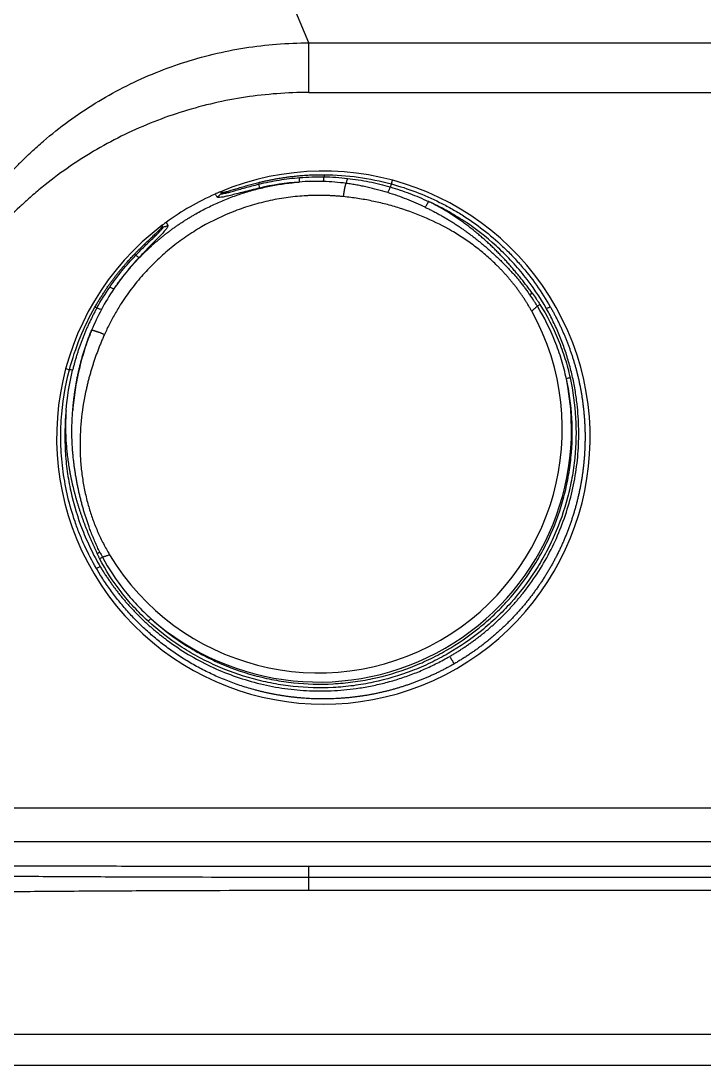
# Model space of a CAD drawing. Header units: inches. Extents: x 0 to 84, y -22 to 124.
# Drawn here: x 34.37 to 39.38, y 1.92 to 9.58 of the extents above; entities that cross this region are included whole.
import ezdxf

# ---------------------------------------------------------------- set-up
doc = ezdxf.new("R2010")
doc.units = ezdxf.units.IN
doc.header["$MEASUREMENT"] = 0
doc.layers.add('1', color=4, linetype='Continuous')
doc.layers.add('GEOMETRY', color=4, linetype='Continuous', lineweight=25)

# ---------------------------------------------------------------- blocks, each defined once
blk = doc.blocks.new('1508202-Salt System Cap')
at = {"layer": 'GEOMETRY'}
for p, q in [((0.4986, 1.8609), (0.506, 1.8884)), ((-1.8884, 0.506), (-1.8609, 0.4986))]:
    blk.add_line(p, q, dxfattribs=at)
for centre, radius, start, end in [((0, 0), 1.955, 127.13935, 112.86), ((0.1542, 1.9549), 0.3554, 333.63136, 340.95591), ((0.5615, 1.824), 0.0729, 149.53504, 168.16942), ((-0.0355, 0.0615), 1.7866, 210.99655, 29.00402), ((-1.8603, 0.426), 0.0726, 71.84546, 90.47622), ((-0.0355, 0.0615), 1.8542, 228.48756, 11.51305), ((1.8495, 0.2312), 0.2117, 101.19916, 108.76359), ((-1.1249, -1.4861), 0.2117, 131.23789, 138.80132)]:
    blk.add_arc(centre, radius, start, end, dxfattribs=at)
for points, knots in [([(-0.4739, 1.8716), (-0.465, 1.8738), (-0.447, 1.8783), (-0.4194, 1.8845), (-0.3908, 1.8905), (-0.3614, 1.8963), (-0.331, 1.9017), (-0.2997, 1.9068), (-0.2674, 1.9114), (-0.2322, 1.9159), (-0.193, 1.9202), (-0.1486, 1.9239), (-0.1001, 1.9269), (-0.0475, 1.9288), (-0.0111, 1.9288), (0.0078, 1.9288)], [0, 0, 0, 0, 0.056335, 0.114449, 0.174341, 0.236013, 0.299464, 0.364694, 0.431702, 0.500489, 0.58363, 0.675154, 0.775058, 0.883342, 1, 1, 1, 1]), ([(0.0078, 1.9288), (0.0074, 1.9285), (0.0069, 1.927), (0.0062, 1.9216), (0.0058, 1.9178), (0.0056, 1.9133)], [0, 0, 0, 0, 0.5, 0.5, 1, 1, 1, 1]), ([(0.0078, 1.9288), (0.0911, 1.9281), (0.1736, 1.922), (0.3372, 1.8994), (0.4183, 1.8829), (0.4986, 1.8609)], [0, 0, 0, 0, 0.5, 0.5, 1, 1, 1, 1]), ([(-1.5357, 1.0905), (-1.5305, 1.0979), (-1.5203, 1.1126), (-1.5045, 1.1344), (-1.4884, 1.156), (-1.4721, 1.1772), (-1.4555, 1.1982), (-1.4386, 1.2189), (-1.4214, 1.2393), (-1.404, 1.2594), (-1.3864, 1.2792), (-1.3684, 1.2988), (-1.3503, 1.318), (-1.3319, 1.3369), (-1.3133, 1.3555), (-1.2944, 1.3738), (-1.2753, 1.3918), (-1.2561, 1.4095), (-1.2366, 1.4268), (-1.2169, 1.4439), (-1.1969, 1.4606), (-1.1768, 1.477), (-1.1566, 1.4931), (-1.1361, 1.5089), (-1.1154, 1.5243), (-1.0946, 1.5395), (-1.0736, 1.5543), (-1.0525, 1.5688), (-1.0312, 1.5829), (-1.0097, 1.5967), (-0.9881, 1.6102), (-0.9664, 1.6234), (-0.9377, 1.6402), (-0.9016, 1.6604), (-0.8579, 1.6833), (-0.8133, 1.7052), (-0.7681, 1.7259), (-0.722, 1.7454), (-0.6753, 1.7638), (-0.6279, 1.7809), (-0.5798, 1.7968), (-0.5312, 1.8113), (-0.4819, 1.8246), (-0.4321, 1.8366), (-0.3818, 1.8472), (-0.331, 1.8564), (-0.2798, 1.8642), (-0.2281, 1.8706), (-0.1935, 1.8737), (-0.1762, 1.8752)], [0, 0, 0, 0, 0.016627, 0.033222, 0.049782, 0.06631, 0.082804, 0.099265, 0.115693, 0.132088, 0.14845, 0.164778, 0.181073, 0.197335, 0.213563, 0.229757, 0.245919, 0.262047, 0.278141, 0.294202, 0.310231, 0.326226, 0.342188, 0.358117, 0.374013, 0.389876, 0.405705, 0.421501, 0.437263, 0.452992, 0.468687, 0.484348, 0.499976, 0.530288, 0.560727, 0.591291, 0.621981, 0.652796, 0.683736, 0.7148, 0.745987, 0.777301, 0.80874, 0.840304, 0.871994, 0.903808, 0.935747, 0.967811, 1, 1, 1, 1]), ([(-0.751, 1.7883), (-0.7488, 1.7878), (-0.7451, 1.7878), (-0.735, 1.7892), (-0.7287, 1.7904), (-0.7132, 1.794), (-0.7041, 1.7963), (-0.6836, 1.8018), (-0.6722, 1.805), (-0.6473, 1.8121), (-0.6335, 1.816), (-0.6047, 1.8242), (-0.5896, 1.8284), (-0.5577, 1.8372), (-0.541, 1.8417), (-0.5071, 1.8505), (-0.4898, 1.8549), (-0.4721, 1.8593)], [0, 0, 0, 0, 0.125, 0.125, 0.25, 0.25, 0.375, 0.375, 0.5, 0.5, 0.625, 0.625, 0.75, 0.75, 0.875, 0.875, 1, 1, 1, 1]), ([(-0.738, 1.7984), (-0.7374, 1.7985), (-0.7362, 1.7985), (-0.7339, 1.7989), (-0.7313, 1.7993), (-0.7284, 1.7999), (-0.7251, 1.8006), (-0.7215, 1.8015), (-0.7175, 1.8025), (-0.7131, 1.8037), (-0.7027, 1.8066), (-0.6835, 1.8122), (-0.6507, 1.8221), (-0.6124, 1.8337), (-0.5778, 1.8438), (-0.5505, 1.8514), (-0.5318, 1.8566), (-0.5128, 1.8616), (-0.4935, 1.8667), (-0.4804, 1.87), (-0.4739, 1.8716)], [0, 0, 0, 0, 0.027695, 0.0552247, 0.0826249, 0.109932, 0.1371828, 0.1644139, 0.1916624, 0.218965, 0.2463582, 0.3725223, 0.4982446, 0.6237361, 0.7492753, 0.7996755, 0.8497037, 0.8996036, 0.949621, 1, 1, 1, 1]), ([(-0.4739, 1.8716), (-0.4741, 1.8714), (-0.474, 1.8701), (-0.4734, 1.8658), (-0.4729, 1.8628), (-0.4721, 1.8593)], [0, 0, 0, 0, 0.5, 0.5, 1, 1, 1, 1]), ([(-0.4721, 1.8593), (-0.4231, 1.8714), (-0.3736, 1.8815), (-0.2741, 1.8976), (-0.2241, 1.9036), (-0.1738, 1.9077)], [0, 0, 0, 0, 0.5, 0.5, 1, 1, 1, 1]), ([(-0.4686, 1.8307), (-0.4683, 1.832), (-0.4684, 1.8352), (-0.4696, 1.845), (-0.4707, 1.8516), (-0.4721, 1.8593)], [0, 0, 0, 0, 0.5, 0.5, 1, 1, 1, 1]), ([(-0.1762, 1.8752), (-0.1754, 1.8766), (-0.1747, 1.8802), (-0.1739, 1.8914), (-0.1737, 1.899), (-0.1738, 1.9077)], [0, 0, 0, 0, 0.5, 0.5, 1, 1, 1, 1]), ([(-0.0004, 1.8789), (0.0006, 1.8811), (0.0017, 1.8854), (0.0038, 1.8972), (0.0048, 1.9047), (0.0056, 1.9133)], [0, 0, 0, 0, 0.5, 0.5, 1, 1, 1, 1]), ([(0.1477, 1.7678), (0.148, 1.77), (0.1485, 1.7743), (0.1494, 1.7808), (0.1503, 1.7871), (0.1512, 1.7933), (0.1521, 1.7993), (0.153, 1.8052), (0.154, 1.8109), (0.155, 1.8163), (0.156, 1.8215), (0.157, 1.8266), (0.158, 1.8314), (0.159, 1.836), (0.16, 1.8403), (0.161, 1.8444), (0.162, 1.8483), (0.1629, 1.8518), (0.1638, 1.8551), (0.1647, 1.8581), (0.1656, 1.8608), (0.1664, 1.8632), (0.1669, 1.8646), (0.1672, 1.8653)], [0, 0, 0, 0, 0.051025, 0.101372, 0.151237, 0.2007, 0.249702, 0.298219, 0.346274, 0.393821, 0.440887, 0.487712, 0.534527, 0.581422, 0.62821, 0.6748, 0.721322, 0.767768, 0.814114, 0.860491, 0.90693, 0.953391, 1, 1, 1, 1]), ([(0.1672, 1.8653), (0.1686, 1.8683), (0.1702, 1.8731), (0.1736, 1.8857), (0.1753, 1.8935), (0.177, 1.902)], [0, 0, 0, 0, 0.5, 0.5, 1, 1, 1, 1]), ([(0.4726, 1.797), (0.4226, 1.8124), (0.3722, 1.8259), (0.3086, 1.8403), (0.2959, 1.8431), (0.2703, 1.8482), (0.2575, 1.8506), (0.2317, 1.8551), (0.2188, 1.8573), (0.1931, 1.8615), (0.1802, 1.8635), (0.1672, 1.8653)], [0, 0, 0, 0, 0.5, 0.5, 0.625, 0.625, 0.75, 0.75, 0.875, 0.875, 1, 1, 1, 1]), ([(0.177, 1.902), (0.2035, 1.899), (0.2299, 1.8953), (0.2826, 1.887), (0.3088, 1.8823), (0.3872, 1.8666), (0.4389, 1.8539), (0.4901, 1.8389)], [0, 0, 0, 0, 0.25, 0.25, 0.5, 0.5, 1, 1, 1, 1]), ([(0.4901, 1.8389), (0.5383, 1.8249), (0.5859, 1.8089), (0.6797, 1.7733), (0.7258, 1.7537), (0.7711, 1.7322)], [0, 0, 0, 0, 0.5, 0.5, 1, 1, 1, 1]), ([(0.4986, 1.8609), (0.621, 1.8276), (0.7388, 1.7826), (0.8804, 1.7119), (0.9085, 1.697), (0.9635, 1.666), (0.9906, 1.6499), (1.0704, 1.5997), (1.1217, 1.5638), (1.2206, 1.4872), (1.2682, 1.4465), (1.3368, 1.3817), (1.3592, 1.3595), (1.4031, 1.3139), (1.4245, 1.2904), (1.5281, 1.1712), (1.6006, 1.069), (1.663, 0.9601)], [0, 0, 0, 0, 0.25, 0.25, 0.3125, 0.3125, 0.375, 0.375, 0.5, 0.5, 0.625, 0.625, 0.6875, 0.6875, 0.75, 0.75, 1, 1, 1, 1]), ([(0.1477, 1.7678), (0.1387, 1.7687), (0.1207, 1.7705), (0.0936, 1.7726), (0.0666, 1.7743), (0.0395, 1.7756), (0.0125, 1.7765), (-0.0146, 1.777), (-0.0417, 1.777), (-0.0688, 1.7766), (-0.0959, 1.7757), (-0.1588, 1.7728), (-0.2573, 1.7636), (-0.3681, 1.7445), (-0.4559, 1.7239), (-0.5431, 1.6998), (-0.6923, 1.6491), (-0.8556, 1.5712), (-1.008, 1.4749), (-1.1165, 1.394), (-1.2181, 1.3049), (-1.3124, 1.2082), (-1.3991, 1.1042), (-1.46, 1.0181), (-1.5002, 0.9546), (-1.5232, 0.916), (-1.5452, 0.8769), (-1.5661, 0.8372), (-1.5861, 0.7969), (-1.5986, 0.7697), (-1.6048, 0.756)], [0, 0, 0, 0, 0.012566, 0.025118, 0.037658, 0.05019, 0.062717, 0.075242, 0.087767, 0.100297, 0.112834, 0.125381, 0.187662, 0.249979, 0.281307, 0.312776, 0.375446, 0.499884, 0.562613, 0.625367, 0.687606, 0.749917, 0.81264, 0.875346, 0.896127, 0.916888, 0.937641, 0.958401, 0.979183, 1, 1, 1, 1]), ([(-0.7595, 1.8014), (-0.7623, 1.8002), (-0.7652, 1.799), (-0.7681, 1.7978), (-0.7709, 1.7965), (-0.7738, 1.7953), (-0.7766, 1.794), (-0.7823, 1.7915), (-0.788, 1.789), (-0.7937, 1.7865)], [0, 0, 0, 0, 0.0002372588, 0.0002372588, 0.0002372588, 0.0004745166, 0.0004745166, 0.0004745166, 0.0009491226, 0.0009491226, 0.0009491226, 0.0009491226]), ([(-0.7937, 1.7865), (-0.7921, 1.7841), (-0.7889, 1.7795), (-0.7841, 1.7725), (-0.7807, 1.7679), (-0.779, 1.7656)], [0, 0, 0, 0, 0.333332, 0.666667, 1, 1, 1, 1]), ([(-0.4686, 1.8307), (-0.4888, 1.8259), (-0.5086, 1.8211), (-0.5473, 1.8114), (-0.5665, 1.8065), (-0.6026, 1.7972), (-0.6198, 1.7927), (-0.6523, 1.7844), (-0.6678, 1.7804), (-0.6957, 1.7736), (-0.7084, 1.7706), (-0.7309, 1.7659), (-0.7409, 1.7641), (-0.7574, 1.762), (-0.7641, 1.7616), (-0.7716, 1.7622), (-0.7737, 1.7626), (-0.777, 1.7638), (-0.7782, 1.7646), (-0.779, 1.7656)], [0, 0, 0, 0, 0.125, 0.125, 0.25, 0.25, 0.375, 0.375, 0.5, 0.5, 0.625, 0.625, 0.75, 0.75, 0.875, 0.875, 0.9375, 0.9375, 1, 1, 1, 1]), ([(-0.779, 1.7656), (-0.7773, 1.7664), (-0.774, 1.768), (-0.7693, 1.7709), (-0.7648, 1.774), (-0.762, 1.7764), (-0.7606, 1.7776)], [0, 0, 0, 0, 0.25004, 0.500055, 0.750042, 1, 1, 1, 1]), ([(-0.738, 1.7984), (-0.739, 1.7984), (-0.7411, 1.7983), (-0.7438, 1.7984), (-0.7462, 1.7986), (-0.7484, 1.7989), (-0.7504, 1.7992), (-0.7523, 1.7996), (-0.7541, 1.8001), (-0.7559, 1.8005), (-0.7576, 1.801), (-0.7589, 1.8013), (-0.7595, 1.8014)], [0, 0, 0, 0, 0.099965, 0.199911, 0.299864, 0.399836, 0.499834, 0.599855, 0.699893, 0.799938, 0.899977, 1, 1, 1, 1]), ([(-0.738, 1.7984), (-0.7391, 1.7979), (-0.7412, 1.797), (-0.7441, 1.7951), (-0.7467, 1.7931), (-0.749, 1.7908), (-0.7503, 1.7891), (-0.751, 1.7883)], [0, 0, 0, 0, 0.21161, 0.417341, 0.617267, 0.811462, 1, 1, 1, 1]), ([(1.527, 0.9278), (1.523, 0.935), (1.515, 0.9493), (1.5026, 0.9704), (1.4898, 0.9914), (1.4766, 1.0121), (1.4632, 1.0326), (1.4493, 1.0529), (1.4352, 1.073), (1.4206, 1.0928), (1.4058, 1.1125), (1.3906, 1.1319), (1.375, 1.151), (1.3591, 1.17), (1.3429, 1.1887), (1.3263, 1.2072), (1.3094, 1.2255), (1.2921, 1.2436), (1.2561, 1.28), (1.1993, 1.3329), (1.1185, 1.3989), (1.0327, 1.4603), (0.914, 1.5343), (0.7571, 1.6137), (0.6095, 1.6686), (0.5085, 1.6988), (0.4582, 1.7125), (0.4075, 1.7249), (0.3564, 1.736), (0.3049, 1.7459), (0.2529, 1.7545), (0.2005, 1.762), (0.1653, 1.7658), (0.1477, 1.7678)], [0, 0, 0, 0, 0.014644, 0.029276, 0.0439, 0.05852, 0.07314, 0.087763, 0.102396, 0.11704, 0.131701, 0.146382, 0.161088, 0.175822, 0.190589, 0.205392, 0.220235, 0.235123, 0.250059, 0.311708, 0.373746, 0.436434, 0.500025, 0.623556, 0.749957, 0.780933, 0.811948, 0.843024, 0.874181, 0.905437, 0.936812, 0.968327, 1, 1, 1, 1]), ([(0.7468, 1.6899), (0.7024, 1.711), (0.6573, 1.7305), (0.5659, 1.7664), (0.5195, 1.7826), (0.4726, 1.797)], [0, 0, 0, 0, 0.5, 0.5, 1, 1, 1, 1]), ([(0.7467, 1.6899), (0.7502, 1.6952), (0.7542, 1.7017), (0.7625, 1.7162), (0.7669, 1.7241), (0.7711, 1.7322)], [0, 0, 0, 0, 0.5, 0.5, 1, 1, 1, 1]), ([(0.7468, 1.6899), (0.7553, 1.6857), (0.7725, 1.6775), (0.7979, 1.6647), (0.8232, 1.6515), (0.8483, 1.638), (0.8732, 1.624), (0.8979, 1.6097), (0.9224, 1.595), (0.9467, 1.58), (0.9707, 1.5646), (0.9945, 1.5488), (1.0181, 1.5326), (1.0414, 1.5161), (1.0645, 1.4992), (1.0873, 1.482), (1.1099, 1.4646), (1.1323, 1.4469), (1.1545, 1.4289), (1.1765, 1.4106), (1.1983, 1.392), (1.2198, 1.3732), (1.2412, 1.3541), (1.2626, 1.3344), (1.2838, 1.314), (1.3051, 1.2932), (1.3261, 1.272), (1.347, 1.2506), (1.3675, 1.229), (1.3877, 1.2069), (1.4075, 1.1845), (1.4269, 1.1616), (1.4459, 1.1384), (1.4643, 1.1147), (1.4823, 1.0908), (1.4942, 1.0748), (1.5002, 1.0668)], [0, 0, 0, 0, 0.028867, 0.057746, 0.086626, 0.115511, 0.144403, 0.173303, 0.202212, 0.231131, 0.260062, 0.289002, 0.31795, 0.346904, 0.37586, 0.404811, 0.433746, 0.462658, 0.491585, 0.52056, 0.549562, 0.578553, 0.607564, 0.636607, 0.666769, 0.696922, 0.727146, 0.75743, 0.787676, 0.817856, 0.848221, 0.878619, 0.909016, 0.939337, 0.969653, 1, 1, 1, 1]), ([(1.5303, 1.0603), (1.5234, 1.0698), (1.5095, 1.0888), (1.4882, 1.117), (1.4666, 1.145), (1.4446, 1.1727), (1.4223, 1.2001), (1.3996, 1.2272), (1.3766, 1.254), (1.3531, 1.2804), (1.3293, 1.3065), (1.3052, 1.3323), (1.2806, 1.3576), (1.2557, 1.3826), (1.2303, 1.4072), (1.2046, 1.4313), (1.1784, 1.4551), (1.1518, 1.4783), (1.1249, 1.5012), (1.0975, 1.5235), (1.0697, 1.5454), (1.0416, 1.5667), (1.013, 1.5875), (0.9841, 1.6077), (0.9548, 1.6274), (0.9251, 1.6465), (0.895, 1.6649), (0.8646, 1.6828), (0.8338, 1.6999), (0.8027, 1.7165), (0.7816, 1.7269), (0.7711, 1.7322)], [0, 0, 0, 0, 0.034506, 0.069013, 0.103518, 0.13802, 0.172517, 0.207009, 0.241494, 0.275974, 0.310449, 0.344921, 0.37939, 0.41386, 0.448333, 0.482813, 0.517305, 0.551807, 0.586315, 0.620825, 0.655334, 0.689837, 0.724333, 0.758821, 0.793298, 0.827766, 0.862224, 0.896673, 0.931117, 0.965558, 1, 1, 1, 1]), ([(1.6365, 0.9448), (1.5875, 1.0307), (1.532, 1.1123), (1.4391, 1.2283), (1.4064, 1.2659), (1.338, 1.3388), (1.3026, 1.3736), (1.1928, 1.4735), (1.1149, 1.5339), (0.9911, 1.6154), (0.9487, 1.641), (0.8614, 1.6891), (0.8166, 1.7116), (0.7711, 1.7322)], [0, 0, 0, 0, 0.25, 0.25, 0.375, 0.375, 0.5, 0.5, 0.75, 0.75, 0.875, 0.875, 1, 1, 1, 1]), ([(-1.384, 1.3461), (-1.3814, 1.3488), (-1.3762, 1.3542), (-1.3684, 1.3622), (-1.3606, 1.3701), (-1.3528, 1.3779), (-1.3451, 1.3856), (-1.3374, 1.3933), (-1.3298, 1.4008), (-1.3222, 1.4082), (-1.306, 1.424), (-1.2819, 1.4471), (-1.2527, 1.4746), (-1.2277, 1.498), (-1.212, 1.5129), (-1.2028, 1.522), (-1.1977, 1.5273), (-1.1936, 1.5317), (-1.1904, 1.5355), (-1.1892, 1.5374), (-1.1885, 1.5383)], [0, 0, 0, 0, 0.028057, 0.055971, 0.083781, 0.11153, 0.13926, 0.167013, 0.194832, 0.222758, 0.250832, 0.376394, 0.501934, 0.62768, 0.753894, 0.803081, 0.852072, 0.901079, 0.950317, 1, 1, 1, 1]), ([(-1.3742, 1.3384), (-1.3616, 1.3515), (-1.3491, 1.3643), (-1.3243, 1.3895), (-1.3121, 1.4016), (-1.2888, 1.4247), (-1.2775, 1.4357), (-1.2558, 1.4568), (-1.2457, 1.4665), (-1.2271, 1.4846), (-1.2186, 1.4929), (-1.2035, 1.508), (-1.197, 1.5146), (-1.1862, 1.5262), (-1.1819, 1.5311), (-1.1757, 1.5392), (-1.1739, 1.5423), (-1.1733, 1.5445)], [0, 0, 0, 0, 0.125, 0.125, 0.25, 0.25, 0.375, 0.375, 0.5, 0.5, 0.625, 0.625, 0.75, 0.75, 0.875, 0.875, 1, 1, 1, 1]), ([(-1.1396, 1.5574), (-1.1391, 1.5562), (-1.139, 1.5548), (-1.1396, 1.5513), (-1.1403, 1.5493), (-1.1436, 1.5425), (-1.1472, 1.5369), (-1.1573, 1.5237), (-1.1639, 1.5159), (-1.1793, 1.4987), (-1.1881, 1.4892), (-1.208, 1.4685), (-1.2192, 1.457), (-1.2427, 1.433), (-1.2552, 1.4204), (-1.2813, 1.3937), (-1.2951, 1.3795), (-1.3229, 1.3508), (-1.337, 1.3361), (-1.3512, 1.321)], [0, 0, 0, 0, 0.0625, 0.0625, 0.125, 0.125, 0.25, 0.25, 0.375, 0.375, 0.5, 0.5, 0.625, 0.625, 0.75, 0.75, 0.875, 0.875, 1, 1, 1, 1]), ([(-1.1803, 1.5584), (-1.1806, 1.5574), (-1.1812, 1.5554), (-1.182, 1.5525), (-1.1829, 1.5495), (-1.1842, 1.5463), (-1.1859, 1.5426), (-1.1876, 1.5397), (-1.1885, 1.5383)], [0, 0, 0, 0, 0.166715, 0.333455, 0.500168, 0.666817, 0.833405, 1, 1, 1, 1]), ([(-1.1733, 1.5445), (-1.1743, 1.5443), (-1.1764, 1.544), (-1.1795, 1.5431), (-1.1826, 1.5419), (-1.1857, 1.5403), (-1.1876, 1.539), (-1.1885, 1.5383)], [0, 0, 0, 0, 0.1885485, 0.3827493, 0.5826756, 0.788401, 1, 1, 1, 1]), ([(-1.1503, 1.5806), (-1.1553, 1.5769), (-1.1603, 1.5733), (-1.1654, 1.5696), (-1.1679, 1.5678), (-1.1704, 1.5659), (-1.1729, 1.5641), (-1.1754, 1.5622), (-1.1778, 1.5603), (-1.1803, 1.5584)], [0, 0, 0, 0, 0.0004741903, 0.0004741903, 0.0004741903, 0.0007112957, 0.0007112957, 0.0007112957, 0.0009484122, 0.0009484122, 0.0009484122, 0.0009484122]), ([(-1.1592, 1.5474), (-1.1575, 1.5481), (-1.154, 1.5493), (-1.149, 1.5516), (-1.1441, 1.5543), (-1.1411, 1.5564), (-1.1396, 1.5574)], [0, 0, 0, 0, 0.249958, 0.499945, 0.74996, 1, 1, 1, 1]), ([(-1.1396, 1.5574), (-1.1404, 1.5594), (-1.1421, 1.5633), (-1.1448, 1.5691), (-1.1476, 1.5748), (-1.1494, 1.5787), (-1.1503, 1.5806)], [0, 0, 0, 0, 0.25, 0.5, 0.750001, 1, 1, 1, 1]), ([(-1.6741, 0.958), (-1.6693, 0.9663), (-1.6599, 0.9828), (-1.6454, 1.0071), (-1.6309, 1.0307), (-1.6163, 1.0535), (-1.6018, 1.0757), (-1.5872, 1.0972), (-1.5727, 1.1181), (-1.5583, 1.1383), (-1.5439, 1.1579), (-1.5296, 1.1768), (-1.5155, 1.1951), (-1.5015, 1.2128), (-1.4876, 1.2299), (-1.4739, 1.2464), (-1.4604, 1.2623), (-1.4471, 1.2776), (-1.4341, 1.2924), (-1.4212, 1.3066), (-1.4086, 1.3203), (-1.3963, 1.3334), (-1.3881, 1.3419), (-1.384, 1.3461)], [0, 0, 0, 0, 0.0593506, 0.1175292, 0.1745355, 0.2303693, 0.2850305, 0.3385187, 0.3908339, 0.4419759, 0.4919445, 0.5407396, 0.5883609, 0.6348085, 0.6800821, 0.7241817, 0.7671072, 0.8088584, 0.8494354, 0.8888381, 0.9270664, 0.9641204, 1, 1, 1, 1]), ([(-1.565, 1.1047), (-1.5364, 1.1462), (-1.5061, 1.1865), (-1.4425, 1.2644), (-1.4091, 1.302), (-1.3742, 1.3384)], [0, 0, 0, 0, 0.5, 0.5, 1, 1, 1, 1]), ([(-1.3512, 1.321), (-1.3851, 1.2852), (-1.4175, 1.248), (-1.479, 1.1711), (-1.5082, 1.1314), (-1.5357, 1.0905)], [0, 0, 0, 0, 0.5, 0.5, 1, 1, 1, 1]), ([(-1.384, 1.3461), (-1.3837, 1.3461), (-1.3826, 1.3454), (-1.3792, 1.3428), (-1.3769, 1.3408), (-1.3742, 1.3384)], [0, 0, 0, 0, 0.5, 0.5, 1, 1, 1, 1]), ([(-1.3512, 1.321), (-1.3525, 1.3214), (-1.3552, 1.3231), (-1.3631, 1.3291), (-1.3683, 1.3333), (-1.3742, 1.3384)], [0, 0, 0, 0, 0.5, 0.5, 1, 1, 1, 1]), ([(-1.5357, 1.0905), (-1.5373, 1.0905), (-1.5408, 1.0917), (-1.5509, 1.0966), (-1.5574, 1.1003), (-1.565, 1.1047)], [0, 0, 0, 0, 0.5, 0.5, 1, 1, 1, 1]), ([(1.5126, 1.0491), (1.5133, 1.0495), (1.5147, 1.0504), (1.517, 1.0518), (1.5194, 1.0534), (1.522, 1.055), (1.5247, 1.0567), (1.5275, 1.0585), (1.5294, 1.0597), (1.5303, 1.0603)], [0, 0, 0, 0, 0.142772, 0.285706, 0.428723, 0.571743, 0.714684, 0.857464, 1, 1, 1, 1]), ([(1.5689, 0.9641), (1.5644, 0.9713), (1.5599, 0.9785), (1.5506, 0.9927), (1.5459, 0.9998), (1.5318, 1.021), (1.5223, 1.0351), (1.5126, 1.0491)], [0, 0, 0, 0, 0.25, 0.25, 0.5, 0.5, 1, 1, 1, 1]), ([(1.5303, 1.0603), (1.5402, 1.0466), (1.55, 1.0329), (1.5644, 1.0121), (1.5691, 1.0052), (1.5785, 0.9912), (1.583, 0.9841), (1.5876, 0.977)], [0, 0, 0, 0, 0.5, 0.5, 0.75, 0.75, 1, 1, 1, 1]), ([(-1.8609, 0.4986), (-1.8397, 0.5792), (-1.8135, 0.6578), (-1.7512, 0.8109), (-1.7152, 0.8855), (-1.6741, 0.958)], [0, 0, 0, 0, 0.5, 0.5, 1, 1, 1, 1]), ([(-1.6596, 0.9522), (-1.6639, 0.9442), (-1.6727, 0.9282), (-1.6854, 0.9041), (-1.6977, 0.8797), (-1.7096, 0.8552), (-1.7212, 0.8304), (-1.7325, 0.8055), (-1.7433, 0.7805), (-1.7538, 0.7552), (-1.7639, 0.7298), (-1.7737, 0.7043), (-1.783, 0.6786), (-1.792, 0.6527), (-1.8006, 0.6268), (-1.8088, 0.6007), (-1.8167, 0.5744), (-1.8241, 0.5481), (-1.8312, 0.5216), (-1.8356, 0.5039), (-1.8378, 0.495)], [0, 0, 0, 0, 0.055441, 0.110896, 0.166366, 0.221848, 0.277344, 0.332852, 0.388373, 0.443907, 0.499454, 0.555014, 0.610587, 0.666174, 0.721774, 0.777389, 0.833018, 0.888663, 0.944323, 1, 1, 1, 1]), ([(-1.6741, 0.958), (-1.6736, 0.9582), (-1.6721, 0.9578), (-1.667, 0.9558), (-1.6635, 0.9542), (-1.6596, 0.9522)], [0, 0, 0, 0, 0.5, 0.5, 1, 1, 1, 1]), ([(-1.6596, 0.9522), (-1.6517, 0.9486), (-1.6447, 0.9457), (-1.6335, 0.9416), (-1.6292, 0.9404), (-1.6268, 0.9402)], [0, 0, 0, 0, 0.5, 0.5, 1, 1, 1, 1]), ([(0.9263, -1.6044), (0.9345, -1.5996), (0.9508, -1.5901), (0.9749, -1.5754), (0.9988, -1.5604), (1.0225, -1.5451), (1.0458, -1.5295), (1.0689, -1.5136), (1.0917, -1.4973), (1.1143, -1.4808), (1.1365, -1.4639), (1.1585, -1.4467), (1.1802, -1.4292), (1.2017, -1.4114), (1.2228, -1.3932), (1.2437, -1.3747), (1.2643, -1.356), (1.2847, -1.3369), (1.3048, -1.3175), (1.3246, -1.2978), (1.3441, -1.2777), (1.3633, -1.2574), (1.3823, -1.2367), (1.401, -1.2157), (1.4194, -1.1944), (1.4376, -1.1728), (1.4555, -1.1509), (1.5051, -1.0881), (1.581, -0.9808), (1.6713, -0.8222), (1.7457, -0.6553), (1.8038, -0.4813), (1.8453, -0.3023), (1.8691, -0.1204), (1.8747, 0.0631), (1.8654, 0.2033), (1.8531, 0.2994), (1.8449, 0.3516), (1.8353, 0.4034), (1.8244, 0.4548), (1.812, 0.5058), (1.7981, 0.5563), (1.7829, 0.6064), (1.7662, 0.6561), (1.7482, 0.7053), (1.7287, 0.7541), (1.7078, 0.8025), (1.6855, 0.8504), (1.6618, 0.898), (1.6449, 0.9292), (1.6365, 0.9448)], [0, 0, 0, 0, 0.009663, 0.019302, 0.028917, 0.038511, 0.048087, 0.057646, 0.06719, 0.076722, 0.086243, 0.095757, 0.105264, 0.114767, 0.124268, 0.13377, 0.143274, 0.152782, 0.162297, 0.171821, 0.181357, 0.190905, 0.200468, 0.210049, 0.21965, 0.229271, 0.238917, 0.248588, 0.311086, 0.373042, 0.435046, 0.497689, 0.560466, 0.622738, 0.685104, 0.748164, 0.766278, 0.784318, 0.802295, 0.820225, 0.838121, 0.855997, 0.873868, 0.891748, 0.909651, 0.92759, 0.945581, 0.963638, 0.981773, 1, 1, 1, 1]), ([(1.663, 0.9601), (1.6674, 0.9524), (1.6761, 0.9371), (1.6888, 0.9138), (1.7012, 0.8903), (1.7134, 0.8666), (1.7252, 0.8427), (1.7366, 0.8186), (1.7478, 0.7943), (1.7586, 0.7699), (1.7691, 0.7453), (1.7793, 0.7205), (1.7891, 0.6955), (1.7986, 0.6704), (1.8078, 0.6451), (1.8166, 0.6197), (1.825, 0.5941), (1.8331, 0.5683), (1.8409, 0.5425), (1.8483, 0.5165), (1.8553, 0.4903), (1.862, 0.4641), (1.8683, 0.4377), (1.8743, 0.4112), (1.8799, 0.3846), (1.8851, 0.3578), (1.8899, 0.331), (1.8944, 0.3041), (1.8985, 0.2771), (1.9022, 0.25), (1.9055, 0.2228), (1.9084, 0.1956), (1.911, 0.1682), (1.9131, 0.1409), (1.9149, 0.1134), (1.9163, 0.0859), (1.9173, 0.0584), (1.9179, 0.0308), (1.918, 0.0032), (1.9178, -0.0245), (1.9172, -0.0522), (1.9162, -0.0799), (1.9148, -0.1076), (1.913, -0.1353), (1.9108, -0.163), (1.9082, -0.1907), (1.9052, -0.2184), (1.9018, -0.2461), (1.898, -0.2738), (1.8937, -0.3014), (1.8891, -0.329), (1.884, -0.3566), (1.8786, -0.3841), (1.8727, -0.4116), (1.8664, -0.439), (1.8598, -0.4663), (1.8527, -0.4936), (1.8452, -0.5208), (1.8373, -0.5479), (1.8289, -0.5749), (1.8202, -0.6019), (1.8111, -0.6287), (1.8016, -0.6554), (1.7916, -0.682), (1.7813, -0.7085), (1.7706, -0.7348), (1.7594, -0.7611), (1.7479, -0.7871), (1.7359, -0.8131), (1.7236, -0.8388), (1.7109, -0.8645), (1.6977, -0.8899), (1.6842, -0.9152), (1.6703, -0.9403), (1.656, -0.9652), (1.6413, -0.99), (1.6262, -1.0145), (1.6108, -1.0388), (1.5949, -1.063), (1.5787, -1.0869), (1.5621, -1.1105), (1.5451, -1.134), (1.5278, -1.1572), (1.5101, -1.1802), (1.492, -1.203), (1.4736, -1.2254), (1.4548, -1.2477), (1.4356, -1.2696), (1.4161, -1.2913), (1.3963, -1.3128), (1.3761, -1.3339), (1.3555, -1.3547), (1.3347, -1.3753), (1.3135, -1.3955), (1.2919, -1.4155), (1.2701, -1.4351), (1.2479, -1.4545), (1.2254, -1.4735), (1.2025, -1.4921), (1.1794, -1.5105), (1.156, -1.5285), (1.1323, -1.5461), (1.1082, -1.5634), (1.0839, -1.5804), (1.0593, -1.597), (1.0344, -1.6132), (1.0093, -1.629), (0.9839, -1.6445), (0.9667, -1.6545), (0.9581, -1.6596)], [0, 0, 0, 0, 0.008814, 0.017637, 0.02647, 0.035313, 0.044166, 0.053029, 0.061902, 0.070785, 0.079677, 0.08858, 0.097492, 0.106414, 0.115347, 0.124289, 0.133241, 0.142203, 0.151175, 0.160157, 0.169148, 0.17815, 0.187162, 0.196184, 0.205215, 0.214257, 0.223308, 0.23237, 0.241442, 0.250523, 0.259615, 0.268716, 0.277828, 0.28695, 0.296081, 0.305223, 0.314375, 0.323536, 0.332708, 0.34189, 0.351082, 0.360284, 0.369496, 0.378718, 0.38795, 0.397192, 0.406444, 0.415707, 0.424979, 0.434262, 0.443554, 0.452857, 0.46217, 0.471493, 0.480826, 0.490169, 0.499523, 0.508886, 0.51826, 0.527644, 0.537038, 0.546442, 0.555856, 0.565281, 0.574715, 0.58416, 0.593615, 0.603081, 0.612556, 0.622042, 0.631538, 0.641044, 0.65056, 0.660087, 0.669623, 0.67917, 0.688728, 0.698295, 0.707873, 0.717461, 0.727059, 0.736668, 0.746286, 0.755916, 0.765555, 0.775205, 0.784865, 0.794535, 0.804215, 0.813906, 0.823607, 0.833319, 0.843041, 0.852773, 0.862516, 0.872269, 0.882032, 0.891805, 0.901589, 0.911384, 0.921188, 0.931003, 0.940829, 0.950665, 0.960511, 0.970368, 0.980235, 0.990112, 1, 1, 1, 1]), ([(1.5689, 0.9641), (1.5681, 0.9635), (1.5663, 0.9622), (1.5635, 0.9599), (1.5604, 0.9573), (1.557, 0.9544), (1.5534, 0.9511), (1.5494, 0.9477), (1.5453, 0.944), (1.5409, 0.9401), (1.5364, 0.9361), (1.5317, 0.932), (1.5286, 0.9292), (1.527, 0.9278)], [0, 0, 0, 0, 0.076182, 0.156487, 0.240556, 0.328006, 0.418435, 0.511431, 0.606573, 0.703433, 0.80158, 0.900581, 1, 1, 1, 1]), ([(1.5876, 0.977), (1.5839, 0.9746), (1.5803, 0.9722), (1.5739, 0.9678), (1.5711, 0.9658), (1.5689, 0.9641)], [0, 0, 0, 0, 0.5, 0.5, 1, 1, 1, 1]), ([(1.7814, 0.4316), (1.7713, 0.4787), (1.7593, 0.5253), (1.7313, 0.6173), (1.7154, 0.6629), (1.6622, 0.7965), (1.6195, 0.8821), (1.5689, 0.9641)], [0, 0, 0, 0, 0.25, 0.25, 0.5, 0.5, 1, 1, 1, 1]), ([(1.5876, 0.977), (1.6404, 0.8947), (1.6847, 0.8083), (1.7399, 0.6732), (1.7564, 0.6271), (1.7854, 0.5338), (1.7979, 0.4866), (1.8084, 0.4388)], [0, 0, 0, 0, 0.5, 0.5, 0.75, 0.75, 1, 1, 1, 1]), ([(1.636, 0.9457), (1.6427, 0.9496), (1.6495, 0.9532), (1.6596, 0.9582), (1.6629, 0.9595), (1.6635, 0.9592)], [0, 0, 0, 0, 0.5, 0.5, 1, 1, 1, 1]), ([(-1.8368, 0.1985), (-1.836, 0.2084), (-1.8343, 0.2281), (-1.8313, 0.2577), (-1.828, 0.2872), (-1.8242, 0.3166), (-1.82, 0.346), (-1.8154, 0.3753), (-1.8103, 0.4045), (-1.8049, 0.4336), (-1.7989, 0.4627), (-1.7926, 0.4917), (-1.7858, 0.5205), (-1.7786, 0.5493), (-1.7709, 0.5783), (-1.7624, 0.6074), (-1.7534, 0.6369), (-1.744, 0.6662), (-1.7339, 0.6953), (-1.7231, 0.7254), (-1.7117, 0.7563), (-1.7032, 0.7774), (-1.699, 0.7879)], [0, 0, 0, 0, 0.048883, 0.097742, 0.14657, 0.195364, 0.244134, 0.292908, 0.34172, 0.390516, 0.439311, 0.488117, 0.536927, 0.585677, 0.634371, 0.685045, 0.735707, 0.786316, 0.837097, 0.887969, 0.944189, 1, 1, 1, 1]), ([(-1.6989, 0.7879), (-1.7038, 0.7762), (-1.7084, 0.7644), (-1.7173, 0.7406), (-1.7218, 0.7288), (-1.7348, 0.693), (-1.743, 0.669), (-1.7656, 0.5967), (-1.7789, 0.5479), (-1.8019, 0.4494), (-1.8115, 0.3996), (-1.8269, 0.2995), (-1.8327, 0.2491), (-1.8368, 0.1985)], [0, 0, 0, 0, 0.0625, 0.0625, 0.125, 0.125, 0.25, 0.25, 0.5, 0.5, 0.75, 0.75, 1, 1, 1, 1]), ([(-1.6048, 0.756), (-1.6068, 0.7569), (-1.6108, 0.7586), (-1.6169, 0.761), (-1.6228, 0.7635), (-1.6286, 0.7658), (-1.6343, 0.768), (-1.6398, 0.7701), (-1.6452, 0.7721), (-1.6504, 0.774), (-1.6555, 0.7757), (-1.6603, 0.7774), (-1.665, 0.7789), (-1.6695, 0.7803), (-1.6738, 0.7816), (-1.6778, 0.7828), (-1.6816, 0.7839), (-1.6852, 0.7849), (-1.6885, 0.7857), (-1.6915, 0.7865), (-1.6943, 0.7871), (-1.6968, 0.7875), (-1.6982, 0.7877), (-1.699, 0.7878)], [0, 0, 0, 0, 0.0510136, 0.1013494, 0.1512057, 0.2006599, 0.2496547, 0.298166, 0.3462167, 0.39376, 0.4408243, 0.4876481, 0.5344627, 0.5813587, 0.6281487, 0.6747427, 0.7212696, 0.7677218, 0.8140741, 0.860459, 0.9069069, 0.9533794, 1, 1, 1, 1]), ([(-1.6048, 0.756), (-1.6089, 0.7467), (-1.6171, 0.7282), (-1.6289, 0.7003), (-1.6402, 0.6723), (-1.6512, 0.6442), (-1.6617, 0.616), (-1.6718, 0.5877), (-1.6815, 0.5593), (-1.6907, 0.5309), (-1.6996, 0.5024), (-1.708, 0.4737), (-1.7159, 0.445), (-1.7235, 0.4163), (-1.7306, 0.3874), (-1.751, 0.2992), (-1.7761, 0.1512), (-1.7857, -0.0244), (-1.781, -0.1642), (-1.7708, -0.2691), (-1.754, -0.3722), (-1.7349, -0.455), (-1.717, -0.5185), (-1.7028, -0.5634), (-1.6874, -0.6076), (-1.6706, -0.6511), (-1.6525, -0.694), (-1.6332, -0.7362), (-1.6125, -0.7777), (-1.5906, -0.8186), (-1.5749, -0.8452), (-1.567, -0.8586)], [0, 0, 0, 0, 0.018117, 0.036181, 0.054193, 0.072159, 0.090082, 0.107966, 0.125813, 0.143628, 0.161414, 0.179176, 0.196916, 0.214639, 0.232349, 0.250048, 0.376432, 0.499981, 0.563559, 0.626243, 0.688285, 0.749947, 0.778115, 0.806124, 0.834001, 0.861772, 0.889465, 0.917107, 0.944724, 0.972346, 1, 1, 1, 1]), ([(-1.663, -0.9601), (-1.6946, -0.9059), (-1.7236, -0.8499), (-1.7632, -0.7633), (-1.7757, -0.7341), (-1.7991, -0.6754), (-1.81, -0.6459), (-1.861, -0.4973), (-1.8899, -0.3754), (-1.9111, -0.2192), (-1.9146, -0.1878), (-1.92, -0.1246), (-1.9219, -0.0929), (-1.9254, 0.0016), (-1.9245, 0.0644), (-1.913, 0.2519), (-1.8933, 0.3758), (-1.8609, 0.4986)], [0, 0, 0, 0, 0.125, 0.125, 0.1875, 0.1875, 0.25, 0.25, 0.5, 0.5, 0.5625, 0.5625, 0.625, 0.625, 0.75, 0.75, 1, 1, 1, 1]), ([(1.8084, 0.4388), (1.8297, 0.3418), (1.8431, 0.2443), (1.8544, 0.0487), (1.8525, -0.0495), (1.8401, -0.1728), (1.8371, -0.1975), (1.8302, -0.2466), (1.8263, -0.271), (1.8131, -0.3438), (1.8024, -0.3917), (1.7648, -0.534), (1.7324, -0.6267), (1.6726, -0.7623), (1.6506, -0.8072), (1.6036, -0.8942), (1.5785, -0.9366), (1.4986, -1.0603), (1.439, -1.1383), (1.3567, -1.2301), (1.3398, -1.2482), (1.3053, -1.2837), (1.2876, -1.3012), (1.2336, -1.3526), (1.1965, -1.3851), (1.0819, -1.4781), (1.0011, -1.5337), (0.8733, -1.6077), (0.8295, -1.6307), (0.7398, -1.6736), (0.6943, -1.6931), (0.5562, -1.7461), (0.4622, -1.7739), (0.318, -1.8046), (0.2694, -1.8129), (0.1957, -1.8226), (0.171, -1.8253), (0.1215, -1.8298), (0.0968, -1.8316), (-0.0265, -1.8378), (-0.1246, -1.8351), (-0.271, -1.8195), (-0.3196, -1.8123), (-0.3924, -1.7987), (-0.4167, -1.7937), (-0.4651, -1.7826), (-0.4892, -1.7766), (-0.6087, -1.7442), (-0.7011, -1.7111), (-0.8352, -1.6508), (-0.8792, -1.6289), (-0.9655, -1.5817), (-1.008, -1.5562), (-1.1326, -1.4744), (-1.2109, -1.4137), (-1.2842, -1.3467)], [0, 0, 0, 0, 0.0625, 0.0625, 0.125, 0.125, 0.140625, 0.140625, 0.15625, 0.15625, 0.1875, 0.1875, 0.25, 0.25, 0.28125, 0.28125, 0.3125, 0.3125, 0.375, 0.375, 0.390625, 0.390625, 0.40625, 0.40625, 0.4375, 0.4375, 0.5, 0.5, 0.53125, 0.53125, 0.5625, 0.5625, 0.625, 0.625, 0.65625, 0.65625, 0.671875, 0.671875, 0.6875, 0.6875, 0.75, 0.75, 0.78125, 0.78125, 0.796875, 0.796875, 0.8125, 0.8125, 0.875, 0.875, 0.90625, 0.90625, 0.9375, 0.9375, 1, 1, 1, 1]), ([(-1.2645, -1.327), (-1.1922, -1.3929), (-1.1152, -1.4528), (-0.9925, -1.5332), (-0.9506, -1.5583), (-0.8656, -1.6049), (-0.8223, -1.6264), (-0.6902, -1.6858), (-0.5991, -1.7184), (-0.4815, -1.7502), (-0.4577, -1.7562), (-0.4101, -1.7671), (-0.3862, -1.772), (-0.3145, -1.7855), (-0.2666, -1.7925), (-0.1224, -1.8079), (-0.0258, -1.8106), (0.0956, -1.8044), (0.12, -1.8027), (0.1687, -1.7982), (0.193, -1.7955), (0.2656, -1.786), (0.3134, -1.7778), (0.4555, -1.7476), (0.5481, -1.7202), (0.6841, -1.668), (0.7289, -1.6488), (0.8173, -1.6066), (0.8603, -1.5839), (0.9862, -1.511), (1.0658, -1.4562), (1.1787, -1.3647), (1.2153, -1.3326), (1.2684, -1.2821), (1.2858, -1.2648), (1.3199, -1.2298), (1.3365, -1.212), (1.4175, -1.1216), (1.4762, -1.0448), (1.555, -0.9229), (1.5797, -0.8812), (1.626, -0.7955), (1.6476, -0.7513), (1.7066, -0.6177), (1.7385, -0.5265), (1.7755, -0.3864), (1.786, -0.3391), (1.799, -0.2674), (1.8029, -0.2434), (1.8097, -0.1951), (1.8126, -0.1707), (1.8248, -0.0493), (1.8267, 0.0474), (1.8156, 0.2401), (1.8024, 0.336), (1.7814, 0.4316)], [0, 0, 0, 0, 0.0625, 0.0625, 0.09375, 0.09375, 0.125, 0.125, 0.1875, 0.1875, 0.203125, 0.203125, 0.21875, 0.21875, 0.25, 0.25, 0.3125, 0.3125, 0.328125, 0.328125, 0.34375, 0.34375, 0.375, 0.375, 0.4375, 0.4375, 0.46875, 0.46875, 0.5, 0.5, 0.5625, 0.5625, 0.59375, 0.59375, 0.609375, 0.609375, 0.625, 0.625, 0.6875, 0.6875, 0.71875, 0.71875, 0.75, 0.75, 0.8125, 0.8125, 0.84375, 0.84375, 0.859375, 0.859375, 0.875, 0.875, 0.9375, 0.9375, 1, 1, 1, 1]), ([(-1.8856, 0.1986), (-1.8955, 0.0993), (-1.8975, -0.0001), (-1.8902, -0.1244), (-1.8883, -0.1493), (-1.8834, -0.1989), (-1.8805, -0.2235), (-1.8704, -0.2971), (-1.8617, -0.3457), (-1.8302, -0.49), (-1.8018, -0.5844), (-1.7568, -0.6999), (-1.7474, -0.7229), (-1.7275, -0.7686), (-1.7171, -0.7914), (-1.6846, -0.8585), (-1.6614, -0.9022), (-1.6365, -0.9448)], [0, 0, 0, 0, 0.25, 0.25, 0.3125, 0.3125, 0.375, 0.375, 0.5, 0.5, 0.75, 0.75, 0.8125, 0.8125, 0.875, 0.875, 1, 1, 1, 1]), ([(-1.8856, 0.1986), (-1.8861, 0.1907), (-1.8872, 0.1751), (-1.8883, 0.1516), (-1.8891, 0.128), (-1.8895, 0.1045), (-1.8897, 0.0809), (-1.8895, 0.0573), (-1.889, 0.0338), (-1.8882, 0.0102), (-1.8871, -0.0134), (-1.8856, -0.0369), (-1.8839, -0.0604), (-1.8818, -0.0839), (-1.8795, -0.1074), (-1.8768, -0.1308), (-1.8739, -0.1542), (-1.8706, -0.1776), (-1.8671, -0.2009), (-1.8633, -0.2242), (-1.8593, -0.2474), (-1.8549, -0.2706), (-1.8503, -0.2937), (-1.8454, -0.3168), (-1.8403, -0.3398), (-1.8349, -0.3628), (-1.8292, -0.3856), (-1.8233, -0.4085), (-1.8172, -0.4312), (-1.8108, -0.4539), (-1.8041, -0.4766), (-1.7973, -0.4991), (-1.7902, -0.5216), (-1.7828, -0.544), (-1.7753, -0.5664), (-1.7675, -0.5887), (-1.7595, -0.6109), (-1.7513, -0.633), (-1.7429, -0.6551), (-1.7343, -0.677), (-1.7254, -0.6989), (-1.7164, -0.7207), (-1.7072, -0.7425), (-1.6977, -0.7641), (-1.6881, -0.7857), (-1.6783, -0.8072), (-1.6683, -0.8286), (-1.6615, -0.8428), (-1.6581, -0.8499)], [0, 0, 0, 0, 0.021708, 0.043422, 0.065143, 0.086869, 0.108601, 0.130337, 0.152077, 0.17382, 0.195565, 0.217311, 0.239057, 0.260802, 0.282545, 0.304286, 0.326027, 0.347767, 0.369507, 0.391246, 0.412985, 0.434724, 0.456461, 0.478197, 0.499932, 0.521664, 0.543394, 0.565124, 0.586854, 0.608584, 0.630316, 0.652049, 0.673783, 0.69552, 0.717259, 0.739, 0.760744, 0.782489, 0.804237, 0.825987, 0.847738, 0.869491, 0.891244, 0.912997, 0.93475, 0.956502, 0.978252, 1, 1, 1, 1]), ([(-1.6385, -0.8395), (-1.6415, -0.8335), (-1.6475, -0.8214), (-1.6561, -0.8031), (-1.6645, -0.7847), (-1.6729, -0.7663), (-1.6806, -0.7476), (-1.6882, -0.7289), (-1.6959, -0.7103), (-1.7033, -0.6915), (-1.7105, -0.6727), (-1.7185, -0.6505), (-1.7275, -0.6251), (-1.7371, -0.5964), (-1.7462, -0.5676), (-1.7549, -0.5388), (-1.7632, -0.5097), (-1.7711, -0.4806), (-1.7788, -0.4515), (-1.786, -0.4223), (-1.7928, -0.3931), (-1.799, -0.3637), (-1.805, -0.3343), (-1.8105, -0.3049), (-1.8156, -0.2754), (-1.8202, -0.2458), (-1.8245, -0.2162), (-1.8284, -0.1865), (-1.8319, -0.1567), (-1.835, -0.1269), (-1.8376, -0.0971), (-1.8402, -0.0594), (-1.8423, -0.014), (-1.8432, 0.0392), (-1.8426, 0.0924), (-1.8406, 0.1455), (-1.8381, 0.1809), (-1.8368, 0.1985)], [0, 0, 0, 0, 0.018958, 0.037887, 0.056746, 0.075749, 0.094661, 0.113516, 0.132368, 0.151199, 0.170145, 0.18904, 0.217413, 0.245755, 0.273896, 0.302107, 0.330365, 0.358571, 0.386711, 0.414849, 0.44295, 0.470999, 0.499034, 0.527074, 0.555088, 0.583066, 0.611063, 0.639088, 0.667129, 0.695174, 0.723217, 0.751253, 0.801067, 0.850839, 0.90058, 0.950298, 1, 1, 1, 1]), ([(-1.6581, -0.8499), (-1.6572, -0.8494), (-1.6554, -0.8484), (-1.6526, -0.8469), (-1.6499, -0.8455), (-1.6473, -0.8441), (-1.6449, -0.8428), (-1.6425, -0.8416), (-1.6404, -0.8405), (-1.6391, -0.8399), (-1.6385, -0.8395)], [0, 0, 0, 0, 0.124686, 0.249608, 0.374692, 0.499865, 0.625054, 0.750188, 0.875193, 1, 1, 1, 1]), ([(-1.6399, -0.8864), (-1.643, -0.8804), (-1.6461, -0.8743), (-1.6522, -0.8621), (-1.6552, -0.856), (-1.6581, -0.8499)], [0, 0, 0, 0, 0.5, 0.5, 1, 1, 1, 1]), ([(-1.6399, -0.8864), (-1.636, -0.8844), (-1.6321, -0.8825), (-1.6251, -0.8792), (-1.6219, -0.8777), (-1.6194, -0.8767)], [0, 0, 0, 0, 0.5, 0.5, 1, 1, 1, 1]), ([(-1.2842, -1.3467), (-1.3203, -1.3137), (-1.355, -1.2793), (-1.4213, -1.2076), (-1.4529, -1.1702), (-1.5423, -1.0549), (-1.595, -0.9733), (-1.6399, -0.8864)], [0, 0, 0, 0, 0.25, 0.25, 0.5, 0.5, 1, 1, 1, 1]), ([(-1.6194, -0.8767), (-1.6193, -0.8767), (-1.6184, -0.8763), (-1.6164, -0.8754), (-1.6129, -0.8741), (-1.6083, -0.8725), (-1.6026, -0.8705), (-1.5957, -0.8682), (-1.5875, -0.8654), (-1.5778, -0.8621), (-1.5707, -0.8598), (-1.567, -0.8586)], [0, 0, 0, 0, 0.003093, 0.07188, 0.156092, 0.255722, 0.370693, 0.501198, 0.648102, 0.813617, 1, 1, 1, 1]), ([(-1.6194, -0.8767), (-1.5737, -0.9615), (-1.5209, -1.0413), (-1.4317, -1.1542), (-1.4003, -1.1907), (-1.3345, -1.2609), (-1.3002, -1.2946), (-1.2645, -1.327)], [0, 0, 0, 0, 0.5, 0.5, 0.75, 0.75, 1, 1, 1, 1]), ([(0.9581, -1.6596), (0.9503, -1.664), (0.9346, -1.673), (0.9108, -1.6861), (0.8869, -1.6988), (0.8628, -1.7111), (0.8386, -1.7231), (0.8143, -1.7347), (0.7898, -1.746), (0.7653, -1.7569), (0.7406, -1.7675), (0.7158, -1.7777), (0.691, -1.7875), (0.666, -1.7969), (0.6409, -1.806), (0.6158, -1.8148), (0.5906, -1.8231), (0.5653, -1.8311), (0.5399, -1.8388), (0.5145, -1.8461), (0.489, -1.853), (0.4635, -1.8596), (0.4379, -1.8658), (0.4123, -1.8716), (0.3867, -1.8771), (0.361, -1.8822), (0.3353, -1.887), (0.3096, -1.8914), (0.2838, -1.8954), (0.2581, -1.8991), (0.2323, -1.9024), (0.2065, -1.9054), (0.1808, -1.9081), (0.155, -1.9103), (0.1293, -1.9123), (0.1036, -1.9139), (0.0779, -1.9151), (0.0522, -1.916), (0.0266, -1.9165), (0.001, -1.9167), (-0.0245, -1.9166), (-0.05, -1.9161), (-0.0755, -1.9153), (-0.1009, -1.9142), (-0.1262, -1.9127), (-0.1515, -1.9109), (-0.1767, -1.9087), (-0.2018, -1.9063), (-0.2269, -1.9035), (-0.2518, -1.9004), (-0.2767, -1.8969), (-0.3015, -1.8932), (-0.3262, -1.8891), (-0.3508, -1.8847), (-0.3753, -1.88), (-0.3997, -1.875), (-0.424, -1.8697), (-0.4482, -1.8641), (-0.4723, -1.8582), (-0.5057, -1.8495), (-0.5483, -1.8375), (-0.5998, -1.8214), (-0.6507, -1.8039), (-0.7009, -1.7851), (-0.7505, -1.7649), (-0.7993, -1.7434), (-0.8474, -1.7207), (-0.8947, -1.6967), (-0.9412, -1.6714), (-0.9868, -1.645), (-1.0315, -1.6174), (-1.0754, -1.5887), (-1.1183, -1.5589), (-1.1603, -1.528), (-1.2014, -1.4961), (-1.2414, -1.4632), (-1.2804, -1.4294), (-1.3184, -1.3946), (-1.3553, -1.3589), (-1.3911, -1.3223), (-1.4259, -1.285), (-1.4595, -1.2468), (-1.4921, -1.2079), (-1.5235, -1.1682), (-1.5537, -1.1278), (-1.5829, -1.0869), (-1.6108, -1.0452), (-1.6376, -1.0031), (-1.6545, -0.9744), (-1.663, -0.9601)], [0, 0, 0, 0, 0.009017, 0.018019, 0.027007, 0.035981, 0.044941, 0.053886, 0.062817, 0.071734, 0.080637, 0.089526, 0.098401, 0.107261, 0.116107, 0.124939, 0.133757, 0.142561, 0.15135, 0.160126, 0.168887, 0.177634, 0.186367, 0.195086, 0.20379, 0.212481, 0.221157, 0.22982, 0.238468, 0.247102, 0.255722, 0.264328, 0.27292, 0.281497, 0.290061, 0.29861, 0.307146, 0.315667, 0.324174, 0.332667, 0.341146, 0.349611, 0.358062, 0.366499, 0.374922, 0.383331, 0.391725, 0.400106, 0.408473, 0.416825, 0.425164, 0.433488, 0.441799, 0.450095, 0.458377, 0.466646, 0.4749, 0.483141, 0.491367, 0.499579, 0.51754, 0.53545, 0.553309, 0.571118, 0.588876, 0.606584, 0.624241, 0.641848, 0.659404, 0.67691, 0.694366, 0.711771, 0.729127, 0.746431, 0.763686, 0.780891, 0.798045, 0.81515, 0.832204, 0.849208, 0.866162, 0.883067, 0.899921, 0.916725, 0.93348, 0.950185, 0.96684, 0.983445, 1, 1, 1, 1]), ([(-1.6625, -0.961), (-1.6624, -0.9604), (-1.6596, -0.9582), (-1.6502, -0.9519), (-1.6437, -0.9478), (-1.637, -0.9439)], [0, 0, 0, 0, 0.5, 0.5, 1, 1, 1, 1]), ([(-1.6365, -0.9448), (-1.6315, -0.953), (-1.6215, -0.9694), (-1.6061, -0.9936), (-1.5904, -1.0175), (-1.5744, -1.0412), (-1.5581, -1.0645), (-1.5415, -1.0876), (-1.5246, -1.1103), (-1.5073, -1.1328), (-1.4898, -1.155), (-1.4719, -1.1769), (-1.4537, -1.1985), (-1.4352, -1.2198), (-1.4164, -1.2408), (-1.3973, -1.2615), (-1.3778, -1.2819), (-1.3581, -1.302), (-1.338, -1.3219), (-1.3177, -1.3414), (-1.297, -1.3607), (-1.276, -1.3796), (-1.2546, -1.3983), (-1.233, -1.4167), (-1.2111, -1.4347), (-1.1888, -1.4525), (-1.1663, -1.47), (-1.1018, -1.5184), (-0.992, -1.592), (-0.8302, -1.6789), (-0.6609, -1.7493), (-0.4851, -1.8028), (-0.3054, -1.8395), (-0.1237, -1.8585), (0.0589, -1.8596), (0.1978, -1.8468), (0.2928, -1.8322), (0.3443, -1.8229), (0.3954, -1.8122), (0.4461, -1.8002), (0.4962, -1.7867), (0.5459, -1.7719), (0.5951, -1.7558), (0.6439, -1.7383), (0.6922, -1.7194), (0.74, -1.6992), (0.7873, -1.6776), (0.8342, -1.6546), (0.8806, -1.6303), (0.911, -1.613), (0.9263, -1.6044)], [0, 0, 0, 0, 0.009829, 0.019629, 0.029402, 0.039152, 0.048879, 0.058586, 0.068276, 0.077949, 0.087609, 0.097258, 0.106898, 0.11653, 0.126159, 0.135784, 0.14541, 0.155037, 0.164668, 0.174306, 0.183953, 0.19361, 0.203281, 0.212966, 0.222669, 0.232391, 0.242135, 0.251903, 0.314924, 0.377267, 0.439531, 0.502315, 0.564936, 0.62693, 0.688885, 0.751393, 0.769331, 0.787187, 0.804975, 0.822707, 0.840398, 0.858061, 0.87571, 0.893358, 0.911019, 0.928707, 0.946436, 0.964219, 0.982069, 1, 1, 1, 1]), ([(0.9263, -1.6044), (0.9298, -1.6105), (0.9337, -1.6172), (0.9413, -1.6304), (0.945, -1.6368), (0.9513, -1.6476), (0.9538, -1.652), (0.9571, -1.6578), (0.958, -1.6592), (0.9581, -1.6596)], [0, 0, 0, 0, 0.25, 0.25, 0.5, 0.5, 0.75, 0.75, 1, 1, 1, 1])]:
    blk.add_open_spline(points, degree=3, knots=knots, dxfattribs=at)
for points in [[(-0.1762, 1.8752), (-0.2748, 1.8685), (-0.3723, 1.8537), (-0.4686, 1.8307)], [(-0.0004, 1.8789), (-0.0591, 1.8808), (-0.1177, 1.8795), (-0.1762, 1.8752)], [(-0.1738, 1.9077), (-0.1141, 1.9125), (-0.0543, 1.9144), (0.0056, 1.9133)], [(0.1672, 1.8653), (0.1116, 1.8726), (0.0557, 1.8772), (-0.0004, 1.8789)], [(0.0056, 1.9133), (0.0629, 1.9123), (0.1201, 1.9085), (0.177, 1.902)], [(-0.7937, 1.7865), (-0.9198, 1.7304), (-1.0387, 1.6618), (-1.1503, 1.5806)], [(-0.7511, 1.7881), (-0.7539, 1.7843), (-0.7571, 1.7808), (-0.7606, 1.7776)], [(-1.1592, 1.5474), (-1.1637, 1.546), (-1.1683, 1.545), (-1.173, 1.5445)], [(-1.6596, 0.9522), (-1.6306, 1.0045), (-1.599, 1.0554), (-1.565, 1.1047)], [(-1.5357, 1.0905), (-1.5686, 1.042), (-1.5991, 0.9919), (-1.6268, 0.9402)], [(1.5126, 1.0491), (1.5085, 1.055), (1.5044, 1.061), (1.5002, 1.0668)], [(-1.6268, 0.9402), (-1.6534, 0.8905), (-1.6775, 0.8397), (-1.699, 0.7878)], [(-1.8856, 0.1986), (-1.8776, 0.2978), (-1.8617, 0.3967), (-1.8376, 0.495)], [(-1.6385, -0.8395), (-1.6322, -0.852), (-1.626, -0.8644), (-1.6194, -0.8767)]]:
    blk.add_open_spline(points, degree=3, dxfattribs=at)
blk = doc.blocks.new('2026 RELAY')
at = {"layer": '1', "color": 3, "linetype": 'Continuous', "lineweight": 25}
for p, q in [((36.4802, 8.916), (36.1145, 9.7989)), ((36.4802, 8.916), (70.8052, 8.916)), ((36.4802, 8.552), (36.4802, 8.916)), ((36.4802, 8.552), (48.8793, 8.552)), ((32.8947, 3.3056), (43.6665, 3.3056)), ((32.8947, 3.0566), (43.6665, 3.0566)), ((36.4802, 2.7002), (36.4802, 2.8752)), ((43.6665, 2.8752), (36.4802, 2.8752)), ((48.8793, 2.7941), (36.4802, 2.7941)), ((36.4802, 2.7002), (48.8793, 2.7002)), ((48.8793, 1.6421), (11.2197, 1.6421)), ((11.2197, 1.4175), (48.8793, 1.4175))]:
    blk.add_line(p, q, dxfattribs=at)
for points, knots in [([(34.3705, 8.0421), (34.3752, 8.0467), (34.3868, 8.0583), (34.4125, 8.0834), (34.4623, 8.1307), (34.5646, 8.2222), (34.7184, 8.3441), (34.9139, 8.4754), (35.1874, 8.6295), (35.5507, 8.7806), (36.0096, 8.8912), (36.3233, 8.916), (36.4802, 8.916)], [0, 0, 0, 0, 0.0026173, 0.0065236, 0.0143361, 0.0299611, 0.0612111, 0.0924611, 0.1237111, 0.1862111, 0.2487111, 0.3112111, 0.3112111, 0.3112111, 0.3112111]), ([(36.4802, 8.552), (36.3249, 8.552), (36.0144, 8.5288), (35.5595, 8.4247), (35.1986, 8.2825), (34.9259, 8.1375), (34.7304, 8.0139), (34.5762, 7.8992), (34.4732, 7.8131), (34.423, 7.7687), (34.3947, 7.7428), (34.3771, 7.7266), (34.3141, 7.6678), (34.2021, 7.5635), (33.8695, 7.2536), (33.3653, 6.7839), (32.8611, 6.3142), (32.5285, 6.0043), (32.4165, 5.8999), (32.3535, 5.8412), (32.3359, 5.825), (32.3076, 5.7992), (32.2573, 5.7548), (32.1542, 5.6688), (31.9998, 5.5542), (31.8043, 5.4309), (31.5313, 5.2862), (31.1703, 5.1444), (30.7153, 5.0406), (30.4048, 5.0174), (30.2495, 5.0174)], [0, 0, 0, 0, 0.0625, 0.125, 0.1875, 0.21875, 0.25, 0.28125, 0.296875, 0.304688, 0.308594, 0.3125, 0.314453, 0.34375, 0.375, 0.5, 0.625, 0.65625, 0.685547, 0.6875, 0.691406, 0.695312, 0.703125, 0.71875, 0.75, 0.78125, 0.8125, 0.875, 0.9375, 1, 1, 1, 1]), ([(32.3624, 6.034), (32.3639, 6.0355), (32.369, 6.0405), (32.426, 6.0975), (32.5369, 6.2085), (32.8662, 6.5378), (33.3653, 7.0369), (33.8645, 7.5361), (34.1938, 7.8654), (34.3047, 7.9763), (34.3625, 8.0341), (34.3682, 8.0398), (34.3705, 8.0421)], [0.3112111, 0.3112111, 0.3112111, 0.3112111, 0.312076, 0.3140291, 0.343326, 0.374576, 0.499576, 0.624576, 0.655826, 0.6851229, 0.687076, 0.6883649, 0.6883649, 0.6883649, 0.6883649]), ([(36.4802, 2.8752), (36.3732, 2.8752), (36.1621, 2.8752), (35.8499, 2.8753), (35.5467, 2.8754), (35.2523, 2.8755), (34.9669, 2.8757), (34.6799, 2.8759), (34.3858, 2.8761), (34.087, 2.8764), (33.7819, 2.8768), (33.4795, 2.8771), (33.1807, 2.8775), (32.9879, 2.8779), (32.8947, 2.878)], [0, 0, 0, 0, 0.089543, 0.176603, 0.261178, 0.343269, 0.422876, 0.499999, 0.583333, 0.668948, 0.75, 0.838657, 0.92199, 1, 1, 1, 1]), ([(36.4802, 2.7941), (36.1342, 2.7941), (35.7881, 2.7946), (35.269, 2.7962), (35.096, 2.7968), (34.75, 2.7984), (34.577, 2.7994), (34.0579, 2.8026), (33.7119, 2.8048), (33.0199, 2.8098), (32.6739, 2.8125), (32.3279, 2.8151)], [0, 0, 0, 0, 0.25, 0.25, 0.375, 0.375, 0.5, 0.5, 0.75, 0.75, 1, 1, 1, 1]), ([(32.3303, 2.667), (32.6761, 2.6727), (33.0219, 2.6774), (33.7136, 2.6855), (34.0594, 2.6888), (34.5781, 2.6932), (34.751, 2.6946), (35.0969, 2.6967), (35.2698, 2.6976), (35.7885, 2.6996), (36.1344, 2.7002), (36.4802, 2.7002)], [0, 0, 0, 0, 0.25, 0.25, 0.5, 0.5, 0.625, 0.625, 0.75, 0.75, 1, 1, 1, 1])]:
    blk.add_open_spline(points, degree=3, knots=knots, dxfattribs=at)
blk.add_blockref('1508202-Salt System Cap', (36.5874, 6.0202))

msp = doc.modelspace()

# ---------------------------------------------------------------- block references
msp.add_blockref('2026 RELAY', (0, 0.5))

doc.saveas('drawing.dxf')
